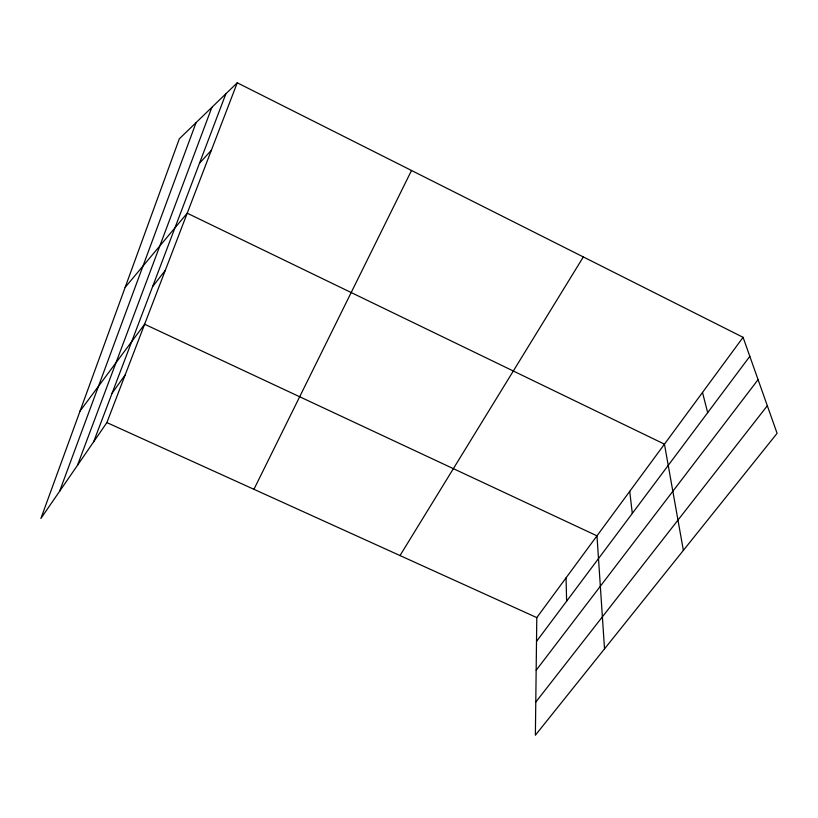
<?xml version="1.0" encoding="UTF-8"?>
<svg xmlns="http://www.w3.org/2000/svg" width="818" height="818" viewBox="0 0 818 818"><rect width="100%" height="100%" fill="white"/><g stroke="black" fill="none" stroke-linecap="round" stroke-linejoin="round"><path stroke-width="1.23" d="M743.081 337.323L536.792 617.61L535.381 735.208L777.1 433.325L743.081 337.323L237.251 82.792L179.316 138.815L40.9 518.459L106.882 422.599L237.251 82.792M59.591 491.301L196.105 122.577M77.465 465.34L211.882 107.332M93.6 441.904L225.88 93.784M253.938 489.307L411.515 170.481M400.012 555.565L583.336 256.944M112.086 393.254L125.195 374.859M80.072 411.025L144.622 324.225L596.976 535.831L604.522 648.868M536.506 641.435L749.82 356.341M536.168 670.269L758.082 379.654M152.629 286.566L165.256 270.441M535.78 702.079L767.325 405.738M125.154 287.363L187.22 213.191L664.451 444.154L683.367 550.391M199.5 163.222L211.381 150.226M106.882 422.599L536.792 617.61M702.498 392.456L707.672 412.681M629.727 491.342L632.304 513.397M566.056 577.856L566.618 601.199"/></g></svg>
